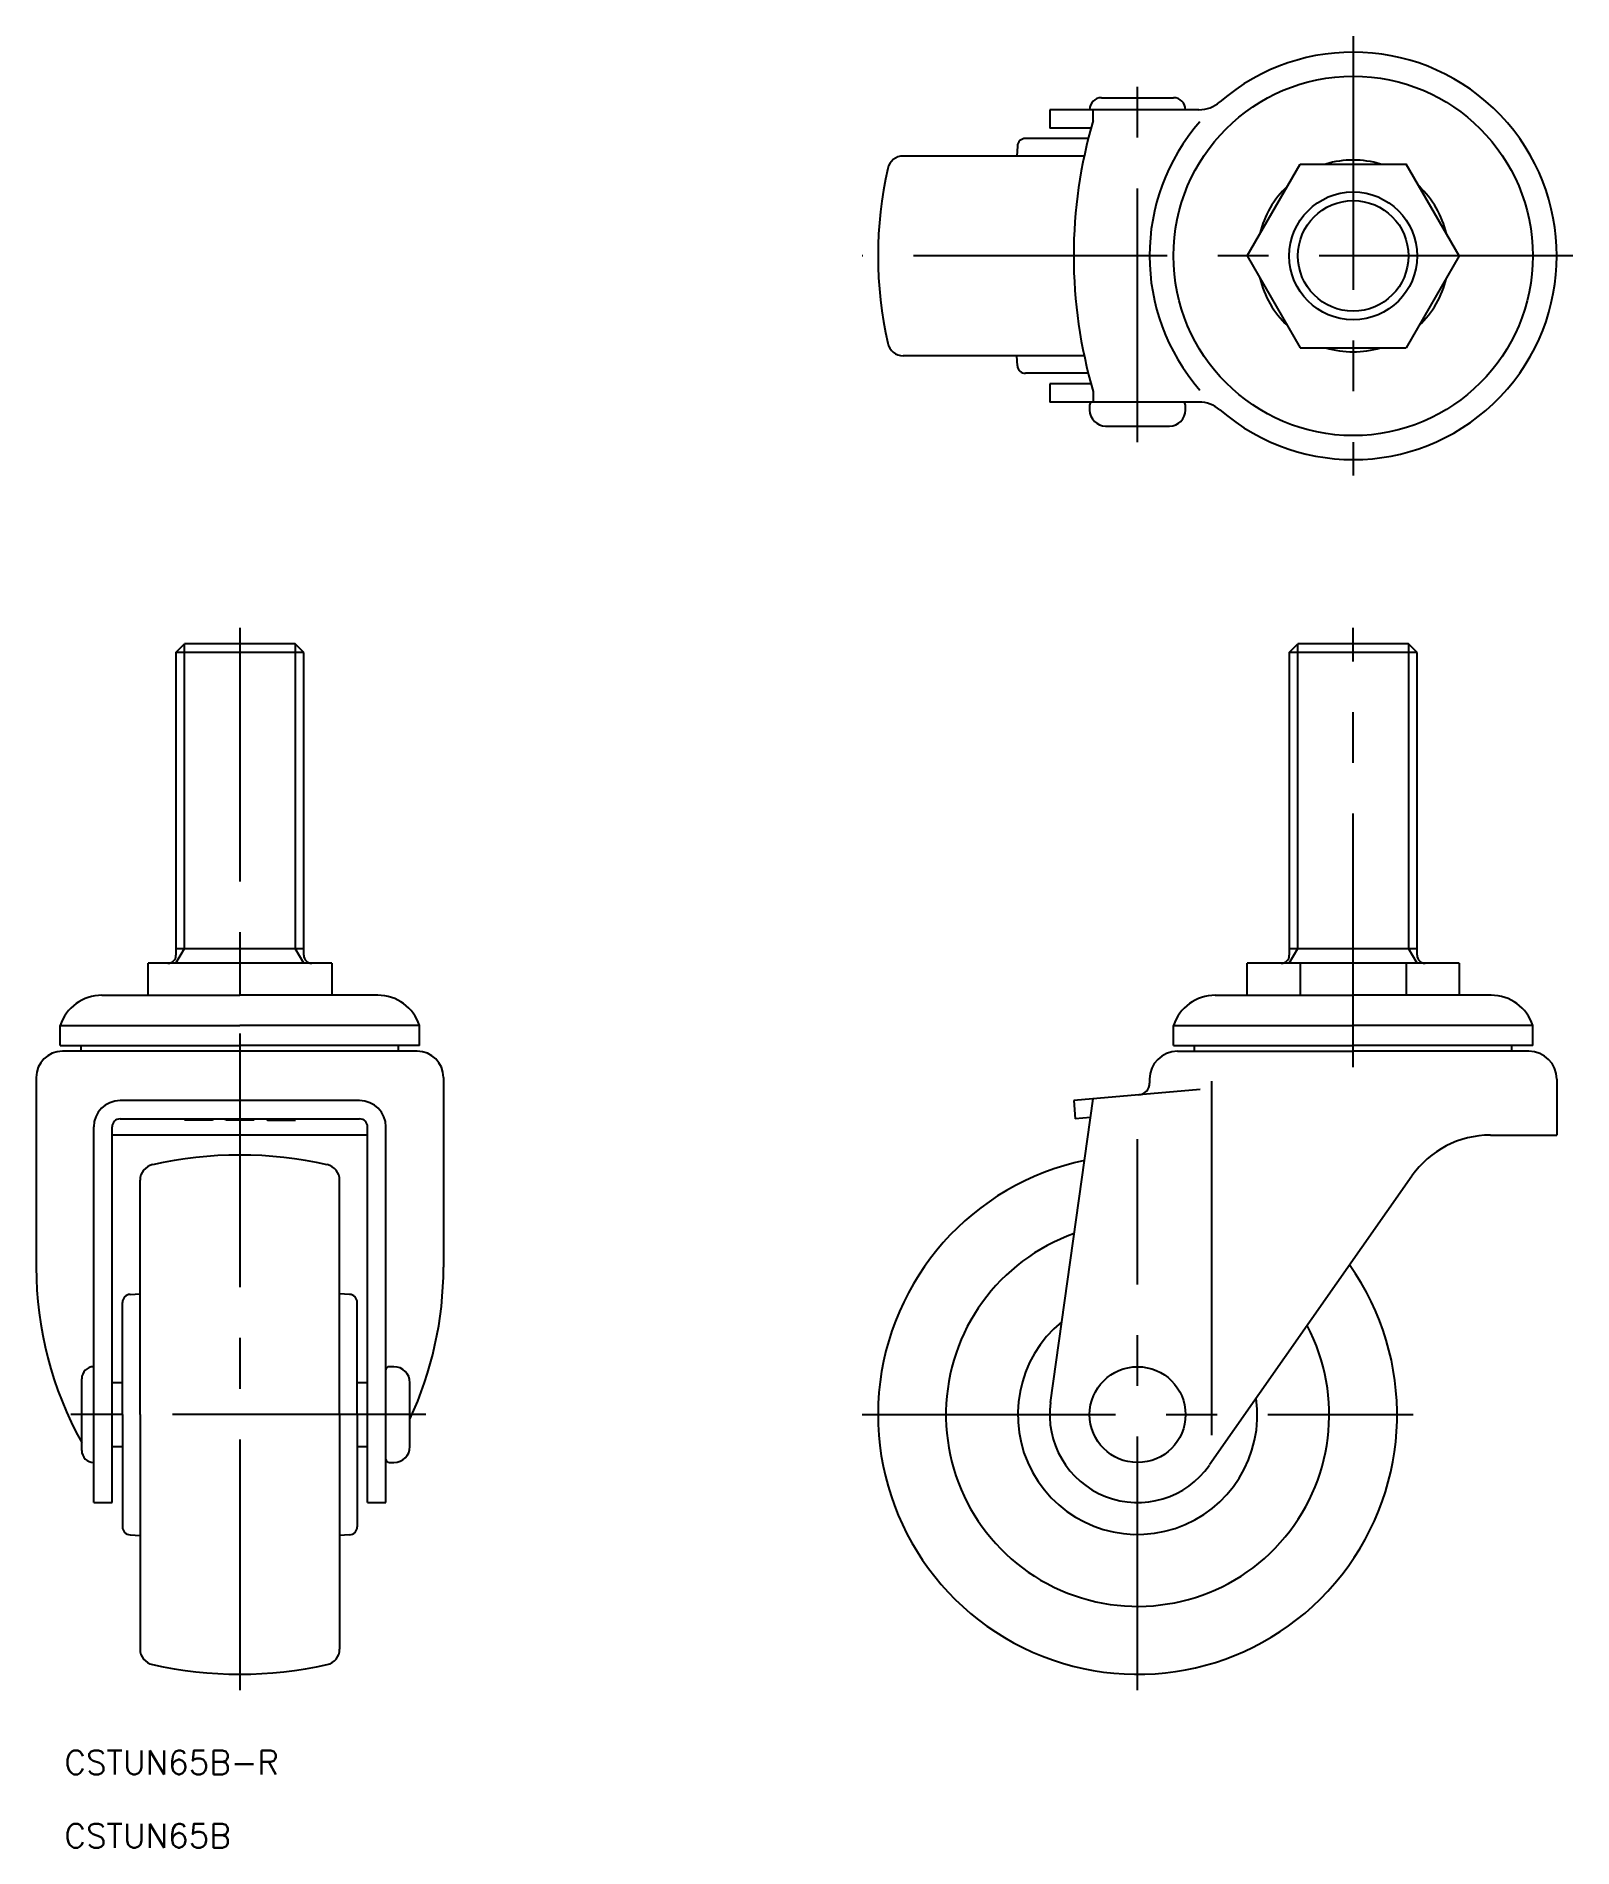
# Model space of a CAD drawing. Extents: x -138 to 54, y -54 to 173.
import ezdxf

# ---------------------------------------------------------------- set-up
doc = ezdxf.new("R2010")
doc.units = 0
doc.linetypes.add('CENTER', pattern=[50.8, 31.75, -6.35, 6.35, -6.35])
doc.layers.get('0').update_dxf_attribs({"linetype": 'CONTINUOUS'})
doc.layers.add('CENTER', color=1, linetype='CENTER')
doc.styles.get("Standard").update_dxf_attribs({"font": 'txt.shx', "height": 3, "bigfont": 'bigfont.shx'})

msp = doc.modelspace()

# ---------------------------------------------------------------- linework, layer by layer
at = {"color": 7, "linetype": 'CONTINUOUS'}
for p, q in [((7.69, 163.35), (-11, 163.35)), ((-11, 163.35), (-11, 161.05)), ((-5.55, 162), (-5.55, 163.35)), ((-4.5, 164.85), (4.5, 164.85)), ((-5.83, 161.05), (-11, 161.05)), ((-15.05, 158.8), (-15.12, 157.55)), ((-6.17, 159.75), (-14.05, 159.75)), ((-6.68, 157.55), (-29.34, 157.55)), ((13.72, 145.05), (20.36, 156.55)), ((20.36, 156.55), (33.64, 156.55)), ((40.28, 145.05), (33.64, 156.55)), ((13.72, 145.05), (20.36, 133.55)), ((40.28, 145.05), (33.64, 133.55)), ((-6.68, 132.55), (-29.34, 132.55)), ((-15.05, 131.29), (-15.12, 132.55)), ((20.36, 133.55), (33.64, 133.55)), ((-6.17, 130.35), (-14.05, 130.35)), ((-11, 129.05), (-11, 126.75)), ((-5.83, 129.05), (-11, 129.05)), ((-5.55, 128.09), (-5.55, 126.75)), ((7.69, 126.75), (-11, 126.75)), ((-6, 126.35), (-6, 125.75)), ((6, 125.75), (6, 126.35)), ((-4, 123.75), (4, 123.75)), ((-120.42, 95.42), (-119.34, 96.5)), ((-120.42, 95.42), (-120.42, 57.5)), ((-104.42, 95.42), (-120.42, 95.42)), ((-105.5, 96.5), (-119.34, 96.5)), ((-104.42, 95.42), (-105.5, 96.5)), ((-104.42, 57.5), (-104.42, 95.42)), ((19, 95.42), (20.08, 96.5)), ((19, 95.42), (19, 57.5)), ((35, 95.42), (19, 95.42)), ((33.92, 96.5), (20.08, 96.5)), ((35, 95.42), (33.92, 96.5)), ((35, 57.5), (35, 95.42)), ((-120.42, 58.37), (-104.42, 58.37)), ((19, 58.37), (35, 58.37)), ((-100.92, 56.5), (-123.92, 56.5)), ((-123.92, 52.5), (-123.92, 56.5)), ((-112.42, 56.5), (-112.42, 52.5)), ((-100.92, 56.5), (-100.92, 52.5)), ((40.28, 56.5), (13.72, 56.5)), ((13.72, 52.5), (13.72, 56.5)), ((19, 56.5), (19, 56.5)), ((20.36, 56.5), (20.36, 52.5)), ((33.64, 56.5), (33.64, 52.5)), ((35, 56.5), (35, 56.5)), ((40.28, 56.5), (40.28, 52.5)), ((-129.69, 52.5), (-112.42, 52.5)), ((-95.15, 52.5), (-112.42, 52.5)), ((9.73, 52.5), (27, 52.5)), ((44.27, 52.5), (27, 52.5)), ((-134.92, 48.7), (-112.42, 48.7)), ((-134.92, 46.2), (-134.92, 48.7)), ((-89.92, 48.7), (-112.42, 48.7)), ((-89.92, 46.2), (-89.92, 48.7)), ((4.5, 48.7), (27, 48.7)), ((4.5, 46.2), (4.5, 48.7)), ((49.5, 48.7), (27, 48.7)), ((49.5, 46.2), (49.5, 48.7)), ((-134.92, 46.2), (-112.42, 46.2)), ((-90.22, 45.49), (-134.62, 45.49)), ((-132.3, 45.49), (-132.3, 46.2)), ((-89.92, 46.2), (-112.42, 46.2)), ((-92.54, 45.49), (-92.54, 46.2)), ((-90.42, 45.49), (-90.69, 45.49)), ((4.5, 46.2), (27, 46.2)), ((5, 45.49), (5.27, 45.49)), ((5.27, 45.49), (27, 45.49)), ((7.12, 45.49), (7.12, 46.2)), ((49.5, 46.2), (27, 46.2)), ((48.73, 45.49), (27, 45.49)), ((46.88, 45.49), (46.88, 46.2)), ((49, 45.49), (48.73, 45.49)), ((-137.92, 42.19), (-137.92, 18.45)), ((-86.92, 42.19), (-86.92, 18.45)), ((1.5, 41.99), (1.5, 41.51)), ((9.24, 41.74), (9.24, -2.59)), ((52.5, 41.99), (52.5, 34.99)), ((-97.42, 39.31), (-127.42, 39.31)), ((-10.89, 1.53), (-5.55, 39.52)), ((7.82, 40.69), (-8, 39.31)), ((-8, 39.31), (-7.8, 37.02)), ((-127.42, 37.02), (-97.42, 37.02)), ((-119.3, 37.02), (-119.37, 36.87)), ((-115.88, 36.87), (-119.37, 36.87)), ((-117.47, 37.02), (-117.63, 36.87)), ((-115.63, 37.02), (-115.88, 36.87)), ((-114.16, 36.87), (-114.26, 37.02)), ((-110.68, 36.87), (-114.16, 36.87)), ((-110.68, 36.87), (-110.58, 37.02)), ((-109.21, 37.02), (-108.96, 36.87)), ((-108.96, 36.87), (-105.47, 36.87)), ((-107.37, 37.02), (-107.21, 36.87)), ((-105.54, 37.02), (-105.47, 36.87)), ((-5.88, 37.19), (-7.8, 37.02)), ((-130.72, -11), (-130.72, 36.01)), ((-128.42, -11), (-128.42, 36.02)), ((-96.42, 34.99), (-128.42, 34.99)), ((-96.42, -11), (-96.42, 36.02)), ((-94.12, -11), (-94.12, 36.01)), ((44.18, 34.99), (52.5, 34.99)), ((34.35, 29.87), (9.01, -6.3)), ((-124.92, 0), (-124.92, 29.34)), ((-99.92, 0), (-99.92, 29.34)), ((-127.12, 0), (-127.12, 14.05)), ((-126.17, 15.05), (-124.92, 15.12)), ((-98.67, 15.05), (-99.92, 15.12)), ((-97.72, 0), (-97.72, 14.05)), ((-93.12, 6), (-93.72, 6)), ((-132.22, -4.5), (-132.22, 4.5)), ((-127.12, 4), (-128.42, 4)), ((-96.42, 4), (-97.72, 4)), ((-91.12, -4), (-91.12, 4)), ((-127.12, 0), (-127.12, -14.05)), ((-124.92, 0), (-124.92, -29.34)), ((-99.92, 0), (-99.92, -29.34)), ((-97.72, 0), (-97.72, -14.05)), ((-128.42, -4), (-127.12, -4)), ((-97.72, -4), (-96.42, -4)), ((-93.72, -6), (-93.12, -6)), ((-130.72, -11), (-128.42, -11)), ((-96.42, -11), (-94.12, -11)), ((-126.17, -15.05), (-124.92, -15.12)), ((-98.67, -15.05), (-99.92, -15.12))]:
    msp.add_line(p, q, dxfattribs=at)
at = {"color": 3, "linetype": 'CONTINUOUS'}
for p, q in [((-119.34, 58.37), (-119.34, 96.5)), ((-105.5, 96.5), (-105.5, 58.37)), ((20.08, 58.37), (20.08, 96.5)), ((33.92, 96.5), (33.92, 58.37)), ((-120.42, 56.5), (-119.34, 58.37)), ((-104.42, 56.5), (-105.5, 58.37)), ((19, 56.5), (20.08, 58.37)), ((35, 56.5), (33.92, 58.37))]:
    msp.add_line(p, q, dxfattribs=at)
at = {"color": 7, "linetype": 'CONTINUOUS'}
for centre, radius in [((27, 145.05), 22.5), ((27, 145.05), 8), ((0, 0), 6)]:
    msp.add_circle(centre, radius, dxfattribs=at)
at = {"color": 3, "linetype": 'CONTINUOUS'}
msp.add_circle((27, 145.05), 6.92, dxfattribs=at)
at = {"color": 7, "linetype": 'CONTINUOUS'}
for centre, radius, start, end in [((27, 145.05), 25.5, 229.1069, 130.8931), ((-4.5, 163.35), 1.5, 90, 180), ((4.5, 163.35), 1.5, 0, 90), ((7.69, 167.35), 4, 270, 310.8931), ((52, 145.05), 60, 163.582, 196.418), ((27, 145.05), 25.5, 138.7898, 221.2102), ((-14.05, 158.75), 1, 90, 177), ((-29.34, 155.55), 2, 90, 167.3644), ((27, 145.05), 12, 73.4022, 106.5978), ((17.5, 145.05), 50, 167.3644, 192.6356), ((27, 145.05), 12, 133.4022, 166.5978), ((27, 145.05), 12, 13.4022, 46.5978), ((27, 145.05), 12, 193.4022, 226.5978), ((27, 145.05), 12, 313.4022, 346.5978), ((-29.34, 134.55), 2, 192.6356, 270), ((27, 145.05), 12, 253.4022, 286.5978), ((-14.05, 131.35), 1, 183, 270), ((-5.6, 126.35), 0.4, 90, 180), ((-4, 125.75), 2, 180, 270), ((4, 125.75), 2, 270, 0), ((5.6, 126.35), 0.4, 0, 90), ((7.69, 122.75), 4, 49.1069, 90), ((-121.42, 57.5), 1, 270, 0), ((-103.42, 57.5), 1, 180, 270), ((18, 57.5), 1, 270, 0), ((36, 57.5), 1, 180, 270), ((-129.69, 47), 5.5, 90, 161.9955), ((-95.15, 47), 5.5, 18.0045, 90), ((9.73, 47), 5.5, 90, 161.9955), ((44.27, 47), 5.5, 18.0045, 90), ((-134.62, 42.19), 3.3, 90, 180), ((-90.22, 42.19), 3.3, 0, 90), ((5, 41.99), 3.5, 90, 180), ((49, 41.99), 3.5, 0, 90), ((0, 41.51), 1.5, 275, 0), ((-127.42, 36.01), 3.3, 90, 180), ((-97.42, 36.01), 3.3, 0, 90), ((-127.42, 36.02), 1, 90, 180), ((-97.42, 36.02), 1, 0, 90), ((44.18, 22.99), 12, 90, 145), ((-112.42, -17.5), 50, 77.3644, 102.6356), ((0, 0), 32.5, 101.7832, 35.2168), ((-122.92, 29.34), 2, 102.6356, 180), ((-101.92, 29.34), 2, 0, 77.3644), ((0, 0), 24, 109.2796, 27.7204), ((-92.83, 18.45), 45.09, 180, 209.1209), ((-132.01, 18.45), 45.09, 335.0748, 0), ((-126.12, 14.05), 1, 93, 180), ((-98.72, 14.05), 1, 0, 87), ((0, 0), 15, 129.1666, 7.8334), ((-130.72, 4.5), 1.5, 90, 180), ((-93.72, 5.6), 0.4, 90, 180), ((-93.12, 4), 2, 0, 90), ((0, 0), 11, 172, 325.0293), ((-130.72, -4.5), 1.5, 180, 270), ((-93.12, -4), 2, 270, 0), ((-93.72, -5.6), 0.4, 180, 270), ((-132.01, 18.45), 45.09, 327.175, 327.389), ((-126.12, -14.05), 1, 180, 267), ((-98.72, -14.05), 1, 273, 0), ((-122.92, -29.34), 2, 180, 257.3644), ((-101.92, -29.34), 2, 282.6356, 0), ((-112.42, 17.5), 50, 257.3644, 282.6356)]:
    msp.add_arc(centre, radius, start, end, dxfattribs=at)
at = {"layer": 'CENTER', "color": 1, "linetype": 'CENTER'}
for p, q in [((27, 172.55), (27, 117.55)), ((0, 121.75), (0, 166.85)), ((54.5, 145.05), (-34.5, 145.05)), ((-112.42, 98.5), (-112.42, -34.5)), ((27, 43.49), (27, 98.5)), ((0, -34.5), (0, 34.5)), ((-89.12, 0), (-134.22, 0)), ((-34.5, 0), (34.5, 0))]:
    msp.add_line(p, q, dxfattribs=at)

# ---------------------------------------------------------------- texts
at = {"color": 7, "linetype": 'CONTINUOUS'}
for s, p in [('CSTUN65B-R', (-134.38, -45.03)), ('CSTUN65B', (-134.38, -54.22))]:
    msp.add_text(s, height=3, dxfattribs=at).set_placement(p)

doc.saveas('drawing.dxf')
